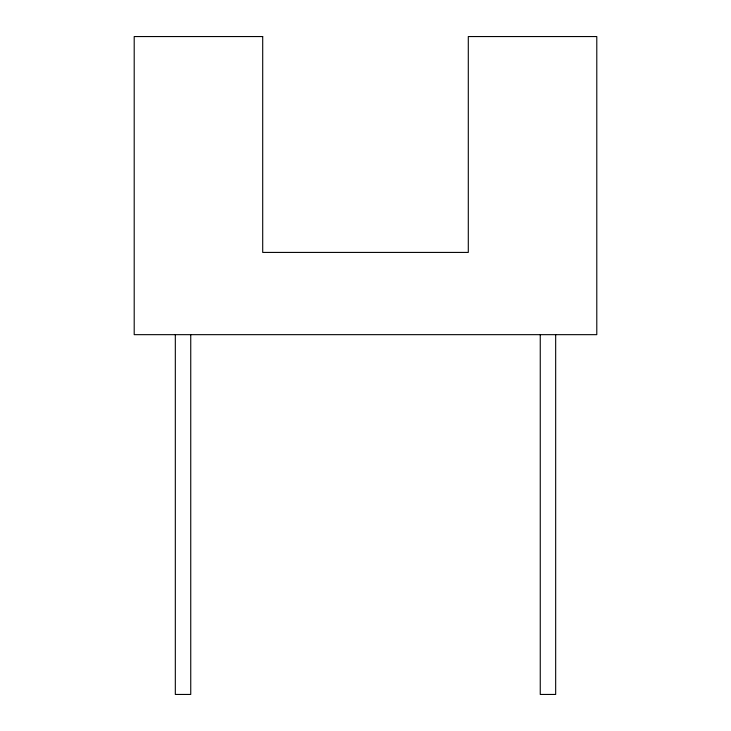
<?xml version="1.0" encoding="UTF-8"?>
<svg xmlns="http://www.w3.org/2000/svg" width="731" height="731" viewBox="0 0 731 731"><rect width="100%" height="100%" fill="white"/><g stroke="black" fill="none" stroke-linecap="round" stroke-linejoin="round"><path stroke-width="1.1" d="M555.67 334.661L555.67 694.45L540.255 694.45L540.255 334.661M190.745 334.661L190.745 694.45L175.321 694.45L175.321 334.661M262.703 36.55L134.202 36.55L134.202 334.661L596.788 334.661L596.788 36.55L468.297 36.55L468.297 252.423L262.703 252.423L262.703 36.55"/></g></svg>
